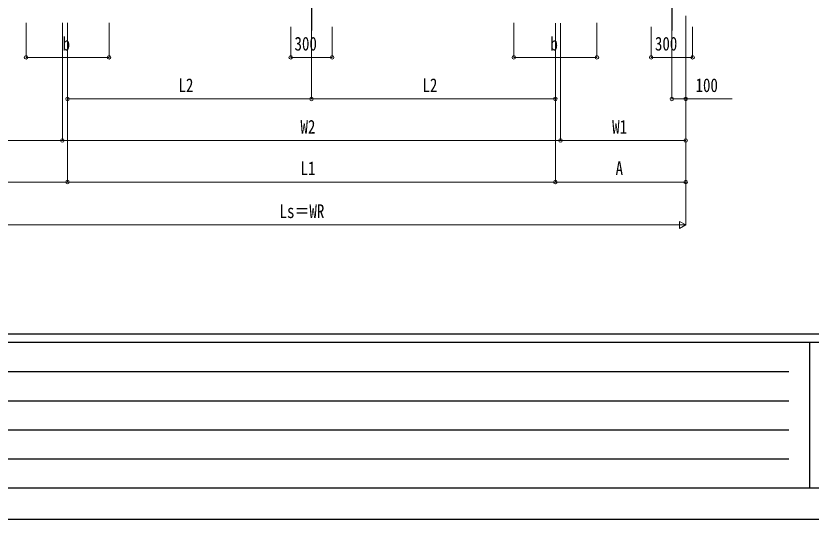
# Model space of a CAD drawing. Units: millimetres, scale not verified. Extents: x -12615 to 12615, y -8910 to 8910.
# Drawn here: x -9651 to -3904, y -8910 to -5275 of the extents above; entities that cross this region are included whole.
import ezdxf
from ezdxf.enums import TextEntityAlignment as Align

# ---------------------------------------------------------------- set-up
doc = ezdxf.new("R2010")
doc.units = ezdxf.units.MM
doc.header["$LTSCALE"] = 50
doc.layers.add('0-3_YKK_12', color=2, linetype='Continuous')
doc.layers.add('0-7_YKK_ZWAK', color=7, linetype='Continuous')
doc.layers.add('0-6_YKK_D', color=6, linetype='Continuous', lineweight=18)
doc.styles.add('ＭＳ ゴシック', font='')
doc.styles.get('ＭＳ ゴシック').set_extended_font_data('MS Gothic')

msp = doc.modelspace()

# ---------------------------------------------------------------- linework, layer by layer
at = {"layer": '0-3_YKK_12'}
for p, q in [((-7514.85, -1834.91), (-7514.85, -5381.28)), ((-4909.85, -1834.91), (-4909.85, -5381.28))]:
    msp.add_line(p, q, dxfattribs=at)
at = {"layer": '0-6_YKK_D'}
for p, q in [((-4809.85, -5275.46), (-4809.85, -6476)), ((-4809.85, -5276), (-4809.85, -6176)), ((-9577.71, -5325), (-9577.71, -5576)), ((-9314.85, -5325.07), (-9314.85, -6176)), ((-9314.85, -5325.07), (-9314.85, -6176)), ((-9277.85, -5326), (-9277.85, -6476)), ((-9277.85, -5326), (-9277.85, -5876)), ((-9277.85, -5327), (-9277.85, -6476)), ((-8977.71, -5325), (-8977.71, -5576)), ((-7514.85, -5326), (-7514.85, -5876)), ((-6051.71, -5325), (-6051.71, -5576)), ((-5751.85, -5327), (-5751.85, -6476)), ((-5751.85, -5327), (-5751.85, -6476)), ((-5714.85, -5326.83), (-5714.85, -6176)), ((-5714.85, -5326.83), (-5714.85, -6176)), ((-5451.71, -5325), (-5451.71, -5576)), ((-7664.85, -5352.97), (-7664.85, -5576)), ((-7514.85, -5382.28), (-7514.85, -5876)), ((-7364.85, -5352.97), (-7364.85, -5576)), ((-5751.85, -5382.28), (-5751.85, -5876)), ((-5059.85, -5352.97), (-5059.85, -5576)), ((-4909.85, -5382.53), (-4909.85, -5876)), ((-4759.85, -5352.97), (-4759.85, -5576)), ((-9577.71, -5575), (-8977.71, -5575)), ((-7364.85, -5575), (-7664.85, -5575)), ((-6051.71, -5575), (-5451.71, -5575)), ((-5059.85, -5575), (-4759.85, -5575)), ((-4809.85, -5775.73), (-4809.85, -5876)), ((-9277.85, -5875), (-7514.85, -5875)), ((-7514.85, -5875), (-5751.85, -5875)), ((-4809.85, -5877), (-4809.85, -6786)), ((-10219.85, -6175), (-9314.85, -6175)), ((-9314.85, -6175), (-5714.85, -6175)), ((-4809.85, -6175), (-5714.85, -6175)), ((-10219.85, -6475), (-9277.85, -6475)), ((-9277.85, -6475), (-5751.85, -6475)), ((-4809.85, -6475), (-5751.85, -6475)), ((-4809.85, -6785), (-4854.02, -6759.5)), ((-4854.02, -6759.5), (-4854.02, -6810.5)), ((-10168.85, -6785), (-4860.85, -6785)), ((-4809.85, -6785), (-4898.19, -6785)), ((-4809.85, -6785), (-4854.02, -6810.5))]:
    msp.add_line(p, q, dxfattribs=at)
msp.add_lwpolyline([(-4909.85, -5875), (-4809.85, -5875), (-4474.05, -5875)], dxfattribs=at)
for centre in [(-9577.71, -5575), (-8977.71, -5575), (-7664.85, -5575), (-7364.85, -5575), (-6051.71, -5575), (-5451.71, -5575), (-5059.85, -5575), (-4759.85, -5575), (-9277.85, -5875), (-7514.85, -5875), (-7514.85, -5875), (-5751.85, -5875), (-4909.85, -5875), (-4809.85, -5875), (-9314.85, -6175), (-9314.85, -6175), (-5714.85, -6175), (-5714.85, -6175), (-4809.85, -6175), (-9277.85, -6475), (-9277.85, -6475), (-5751.85, -6475), (-5751.85, -6475), (-4809.85, -6475)]:
    msp.add_circle(centre, 12.75, dxfattribs=at)
at = {"layer": '0-7_YKK_ZWAK'}
for p, q in [((11685.06, -7575), (-11714.94, -7575)), ((-3914.94, -7635), (-11714.94, -7635)), ((-3914.94, -7635), (-3914.94, -8685)), ((-14.94, -7635), (-3914.94, -7635)), ((-11587.44, -7845), (-4064.94, -7845)), ((-11587.44, -8055), (-4064.94, -8055)), ((-11587.44, -8265), (-4064.94, -8265)), ((-11587.44, -8475), (-4064.94, -8475)), ((-11714.94, -8685), (-3914.94, -8685)), ((-3914.94, -8685), (-14.94, -8685))]:
    msp.add_line(p, q, dxfattribs=at)
msp.add_lwpolyline([(-12615, -8910), (12615, -8910), (12615, 8910), (-12615, 8910)], close=True, dxfattribs=at)

# ---------------------------------------------------------------- texts
at = {"layer": '0-6_YKK_D', "style": 'ＭＳ ゴシック', "width": 0.8}
for s, p in [('b', (-9313.71, -5555)), ('300', (-7637.25, -5555)), ('b', (-5787.71, -5555)), ('300', (-5032.25, -5555)), ('L2', (-8475.55, -5855)), ('L2', (-6712.55, -5855)), ('100', (-4738.85, -5855)), ('W2', (-7594.05, -6155)), ('W1', (-5341.55, -6155)), ('L1', (-7594.05, -6455)), ('A', (-5316.85, -6455)), ('Ls＝WR', (-7745.25, -6765))]:
    msp.add_text(s, height=98.97, dxfattribs=at).set_placement(p, align=Align.BOTTOM_LEFT)

doc.saveas('drawing.dxf')
